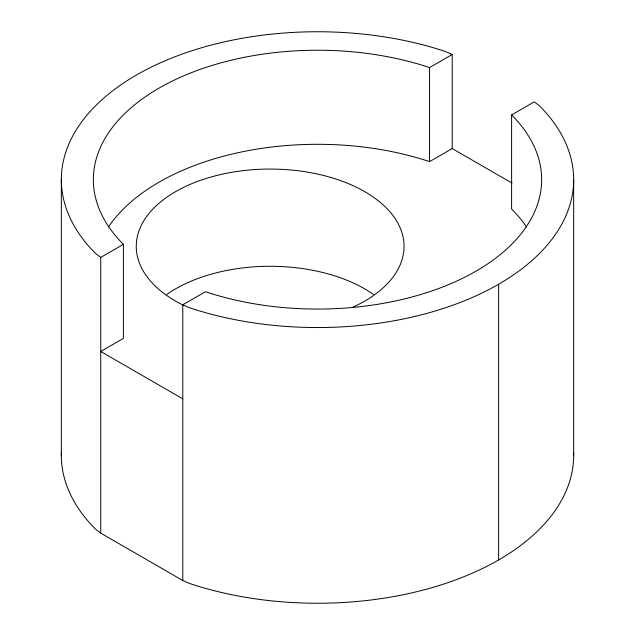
<?xml version="1.0" encoding="UTF-8"?>
<svg xmlns="http://www.w3.org/2000/svg" width="635" height="635" viewBox="0 0 635 635"><rect width="100%" height="100%" fill="white"/><g stroke="black" fill="none" stroke-linecap="round" stroke-linejoin="round"><path stroke-width="0.95" d="M573.619 452.477A256.167 147.891 0 0 1 447.738 582.708A256.167 147.891 0 0 1 189.42 583.438L182.785 580.501L100.743 533.13L100.743 257.421L123.388 244.348A224.147 129.405 0 0 1 159.004 88.138A224.147 129.405 0 0 1 429.57 67.572L452.215 54.499L452.215 148.558L512.04 183.094M108.45 227.02A224.147 129.405 0 0 1 429.57 161.631L452.215 148.558M182.785 580.501L182.785 304.792L205.43 291.719A224.147 129.405 0 0 0 475.996 271.153A224.147 129.405 0 0 0 511.612 114.943L534.257 101.87L539.345 105.696A256.167 147.891 0 0 1 498.634 284.226L498.634 559.935M452.215 54.499L445.579 51.562A256.167 147.891 0 0 0 136.366 75.065A256.167 147.891 0 0 0 95.655 253.595L100.743 257.421M182.785 304.792L189.42 307.729A256.167 147.891 0 0 0 498.634 284.226M182.785 398.844L100.743 351.48L123.388 338.407L123.388 244.348M100.743 533.13L95.655 529.304A256.167 147.891 0 0 1 61.381 452.477M573.667 179.641L573.667 455.358M511.612 114.943L511.612 208.994A224.147 129.405 0 0 1 526.55 227.02M429.57 67.572L429.57 161.631M61.333 179.641L61.333 455.358M182.912 305.014A133.906 77.311 0 0 1 174.689 192.159A133.906 77.311 0 0 1 370.276 195.032A133.906 77.311 0 0 1 352.123 307.499M166.767 294.465A133.906 77.311 0 0 1 373.547 294.465"/></g></svg>
